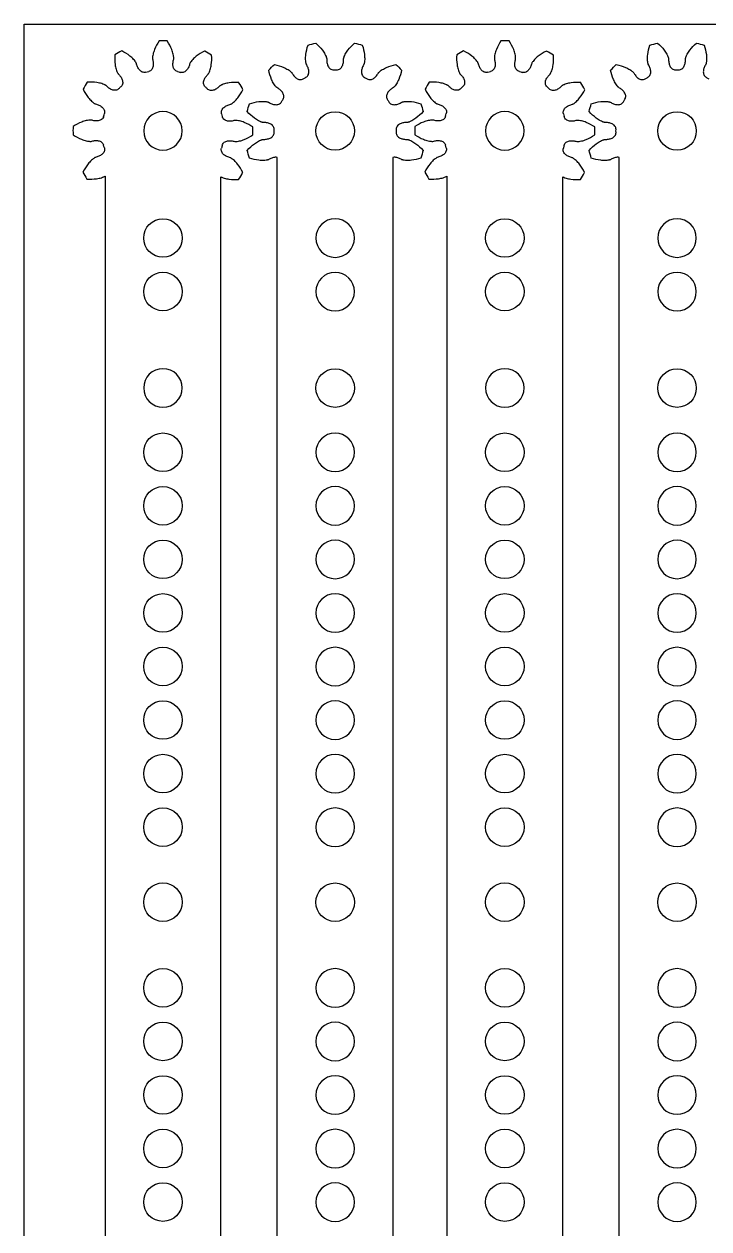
# Model space of a CAD drawing. Header units: millimetres. Extents: x -528 to 279, y -109 to 169.
# Drawn here: x 28.9 to 82.2, y 38.9 to 132.6 of the extents above; entities that cross this region are included whole.
import ezdxf

# ---------------------------------------------------------------- set-up
doc = ezdxf.new("R2010")
doc.units = ezdxf.units.MM
doc.layers.add('1', color=7, linetype='CONTINUOUS', true_color=0xffffff)

msp = doc.modelspace()

# ---------------------------------------------------------------- linework, layer by layer
at = {"layer": '1', "color": 3, "linetype": 'Continuous'}
for p, q in [((28.882, 132.647), (278.882, 132.647)), ((28.882, -7.353), (28.882, 132.647)), ((48.584, -0.667), (48.584, 122.281)), ((57.584, 122.281), (57.584, -0.667)), ((75.184, -0.667), (75.184, 122.281)), ((35.186, 120.816), (35.186, -0.66)), ((44.186, -0.66), (44.186, 120.77)), ((61.786, 120.816), (61.786, -0.66)), ((70.786, -0.66), (70.786, 120.77))]:
    msp.add_line(p, q, dxfattribs=at)
at = {"layer": '1', "color": 3, "linetype": 'Continuous', "extrusion": (0, 0, -1)}
for centre in [(-39.686, 124.34), (-66.286, 124.34), (-53.084, 116), (-79.684, 116), (-53.084, 111.833), (-79.684, 111.833), (-39.686, 104.34), (-66.286, 104.34), (-53.084, 99.333), (-79.684, 99.333), (-53.084, 95.167), (-79.684, 95.167), (-53.084, 91), (-79.684, 91), (-53.084, 86.833), (-79.684, 86.833), (-53.084, 82.667), (-79.684, 82.667), (-53.084, 78.5), (-79.684, 78.5), (-53.084, 74.333), (-79.684, 74.333), (-53.084, 70.167), (-79.684, 70.167), (-53.084, 57.667), (-79.684, 57.667), (-53.084, 53.5), (-79.684, 53.5), (-53.084, 49.333), (-79.684, 49.333), (-53.084, 45.167), (-79.684, 45.167), (-53.084, 41), (-79.684, 41)]:
    msp.add_circle(centre, 1.5, dxfattribs=at)
at = {"layer": '1', "color": 3, "linetype": 'Continuous'}
for centre in [(53.084, 124.333), (79.684, 124.333), (39.686, 116.006), (66.286, 116.006), (39.686, 111.84), (66.286, 111.84), (53.084, 104.333), (79.684, 104.333), (39.686, 99.34), (66.286, 99.34), (39.686, 95.173), (66.286, 95.173), (39.686, 91.006), (66.286, 91.006), (39.686, 86.84), (66.286, 86.84), (39.686, 82.673), (66.286, 82.673), (39.686, 78.506), (66.286, 78.506), (39.686, 74.34), (66.286, 74.34), (39.686, 70.173), (66.286, 70.173), (39.686, 64.34), (53.084, 64.333), (66.286, 64.34), (79.684, 64.333), (39.686, 57.673), (66.286, 57.673), (39.686, 53.506), (66.286, 53.506), (39.686, 49.34), (66.286, 49.34), (39.686, 45.173), (66.286, 45.173), (39.686, 41.006), (66.286, 41.006)]:
    msp.add_circle(centre, 1.5, dxfattribs=at)
at = {"layer": '1', "color": 3, "linetype": 'Continuous', "extrusion": (0, 0, -1)}
for centre, start, end in [((-39.686, 124.34), 73.73832, 76.53408), ((-39.686, 124.34), 103.73832, 106.53408), ((-53.084, 124.333), 58.53402, 61.46598), ((-53.084, 124.333), 88.53402, 91.46598), ((-53.084, 124.333), 118.53402, 121.46598), ((-66.286, 124.34), 73.73832, 76.53408), ((-66.286, 124.34), 103.73832, 106.53408), ((-79.684, 124.333), 58.53402, 61.46598), ((-79.684, 124.333), 88.53402, 91.46598), ((-79.684, 124.333), 118.53402, 121.46598), ((-39.686, 124.34), 43.73832, 46.67028), ((-39.686, 124.34), 133.73832, 136.53408), ((-66.286, 124.34), 43.73832, 46.67028), ((-66.286, 124.34), 133.73832, 136.53408), ((-53.084, 124.333), 28.53402, 31.46598), ((-53.084, 124.333), 148.53402, 151.46598), ((-79.684, 124.333), 28.53402, 31.46598), ((-39.686, 124.34), 13.73832, 16.53408), ((-39.686, 124.34), 163.73832, 166.53408), ((-66.286, 124.34), 13.73832, 16.53408), ((-66.286, 124.34), 163.73832, 166.53408), ((-53.084, 124.333), 358.53402, 1.46598), ((-53.084, 124.333), 178.53402, 181.46598), ((-79.684, 124.333), 358.53402, 1.46598), ((-39.686, 124.34), 343.73832, 346.53408), ((-39.686, 124.34), 193.60212, 196.53408), ((-66.286, 124.34), 343.73832, 346.53408), ((-66.286, 124.34), 193.60212, 196.53408)]:
    msp.add_arc(centre, 4.75, start, end, dxfattribs=at)
at = {"layer": '1', "color": 6, "linetype": 'Continuous'}
for points, knots in [([(39.384, 131.333), (39.243, 131.124), (39.06, 130.79), (38.923, 130.369), (38.882, 130.152), (38.872, 130.042), (38.871, 129.987), (38.871, 129.955), (38.872, 129.94), (38.872, 129.932)], [0, 0, 0, 0, 0.5, 0.75, 0.875, 0.9375, 0.96875, 0.984375, 1, 1, 1, 1]), ([(40.526, 129.928), (40.527, 129.936), (40.528, 129.951), (40.529, 129.983), (40.527, 130.038), (40.517, 130.148), (40.478, 130.366), (40.343, 130.787), (40.161, 131.122), (40.021, 131.332)], [0, 0, 0, 0, 0.015625, 0.03125, 0.0625, 0.125, 0.25, 0.5, 1, 1, 1, 1]), ([(65.984, 131.333), (65.843, 131.124), (65.66, 130.79), (65.523, 130.369), (65.482, 130.152), (65.472, 130.042), (65.471, 129.987), (65.471, 129.955), (65.472, 129.94), (65.472, 129.932)], [0, 0, 0, 0, 0.5, 0.75, 0.875, 0.9375, 0.96875, 0.984375, 1, 1, 1, 1]), ([(67.126, 129.928), (67.127, 129.936), (67.128, 129.951), (67.129, 129.983), (67.127, 130.038), (67.117, 130.148), (67.078, 130.366), (66.943, 130.787), (66.761, 131.122), (66.621, 131.332)], [0, 0, 0, 0, 0.015625, 0.03125, 0.0625, 0.125, 0.25, 0.5, 1, 1, 1, 1]), ([(37.62, 129.599), (37.616, 129.607), (37.609, 129.621), (37.594, 129.648), (37.565, 129.695), (37.502, 129.786), (37.359, 129.954), (37.031, 130.252), (36.706, 130.451), (36.48, 130.563)], [0, 0, 0, 0, 0.015625, 0.03125, 0.0625, 0.125, 0.25, 0.5, 1, 1, 1, 1]), ([(42.921, 130.547), (42.695, 130.436), (42.369, 130.239), (42.04, 129.943), (41.896, 129.775), (41.832, 129.685), (41.803, 129.638), (41.788, 129.611), (41.781, 129.597), (41.777, 129.59)], [0, 0, 0, 0, 0.5, 0.75, 0.875, 0.9375, 0.96875, 0.984375, 1, 1, 1, 1]), ([(50.845, 129.522), (50.842, 129.529), (50.837, 129.544), (50.829, 129.574), (50.816, 129.628), (50.797, 129.737), (50.78, 129.957), (50.803, 130.399), (50.893, 130.769), (50.975, 131.008)], [0, 0, 0, 0, 0.015625, 0.03125, 0.0625, 0.125, 0.25, 0.5, 1, 1, 1, 1]), ([(51.574, 131.169), (51.764, 131.002), (52.027, 130.727), (52.268, 130.356), (52.363, 130.157), (52.401, 130.053), (52.417, 130), (52.425, 129.969), (52.428, 129.954), (52.43, 129.946)], [0, 0, 0, 0, 0.5, 0.75, 0.875, 0.9375, 0.96875, 0.984375, 1, 1, 1, 1]), ([(53.739, 129.946), (53.74, 129.954), (53.744, 129.969), (53.751, 130), (53.767, 130.053), (53.805, 130.157), (53.9, 130.356), (54.142, 130.727), (54.405, 131.002), (54.594, 131.169)], [0, 0, 0, 0, 0.015625, 0.03125, 0.0625, 0.125, 0.25, 0.5, 1, 1, 1, 1]), ([(55.194, 131.008), (55.275, 130.769), (55.366, 130.399), (55.389, 129.957), (55.371, 129.737), (55.353, 129.628), (55.34, 129.574), (55.331, 129.544), (55.326, 129.529), (55.324, 129.522)], [0, 0, 0, 0, 0.5, 0.75, 0.875, 0.9375, 0.96875, 0.984375, 1, 1, 1, 1]), ([(64.22, 129.599), (64.216, 129.607), (64.209, 129.621), (64.194, 129.648), (64.165, 129.695), (64.102, 129.786), (63.959, 129.954), (63.631, 130.252), (63.306, 130.451), (63.08, 130.563)], [0, 0, 0, 0, 0.015625, 0.03125, 0.0625, 0.125, 0.25, 0.5, 1, 1, 1, 1]), ([(69.521, 130.547), (69.295, 130.436), (68.969, 130.239), (68.64, 129.943), (68.496, 129.775), (68.432, 129.685), (68.403, 129.638), (68.388, 129.611), (68.381, 129.597), (68.377, 129.59)], [0, 0, 0, 0, 0.5, 0.75, 0.875, 0.9375, 0.96875, 0.984375, 1, 1, 1, 1]), ([(77.445, 129.522), (77.442, 129.529), (77.437, 129.544), (77.429, 129.574), (77.416, 129.628), (77.397, 129.737), (77.38, 129.957), (77.403, 130.399), (77.493, 130.769), (77.575, 131.008)], [0, 0, 0, 0, 0.015625, 0.03125, 0.0625, 0.125, 0.25, 0.5, 1, 1, 1, 1]), ([(78.174, 131.169), (78.364, 131.002), (78.627, 130.727), (78.868, 130.356), (78.963, 130.157), (79.001, 130.053), (79.017, 130), (79.025, 129.969), (79.028, 129.954), (79.03, 129.946)], [0, 0, 0, 0, 0.5, 0.75, 0.875, 0.9375, 0.96875, 0.984375, 1, 1, 1, 1]), ([(80.339, 129.946), (80.34, 129.954), (80.344, 129.969), (80.351, 130), (80.367, 130.053), (80.405, 130.157), (80.5, 130.356), (80.742, 130.727), (81.005, 131.002), (81.194, 131.169)], [0, 0, 0, 0, 0.015625, 0.03125, 0.0625, 0.125, 0.25, 0.5, 1, 1, 1, 1]), ([(81.794, 131.008), (81.875, 130.769), (81.966, 130.399), (81.989, 129.957), (81.971, 129.737), (81.953, 129.628), (81.94, 129.574), (81.931, 129.544), (81.926, 129.529), (81.924, 129.522)], [0, 0, 0, 0, 0.5, 0.75, 0.875, 0.9375, 0.96875, 0.984375, 1, 1, 1, 1]), ([(35.942, 130.254), (35.924, 130.003), (35.931, 129.622), (36.022, 129.189), (36.095, 128.98), (36.141, 128.88), (36.167, 128.831), (36.183, 128.804), (36.191, 128.791), (36.196, 128.784)], [0, 0, 0, 0, 0.5, 0.75, 0.875, 0.9375, 0.96875, 0.984375, 1, 1, 1, 1]), ([(38.356, 128.9), (38.311, 128.887), (38.215, 128.877), (38.029, 128.923), (37.841, 129.078), (37.698, 129.326), (37.641, 129.507), (37.62, 129.599)], [0, 0, 0, 0, 0.125, 0.25, 0.5, 0.75, 1, 1, 1, 1]), ([(38.872, 129.932), (38.899, 129.841), (38.94, 129.656), (38.938, 129.37), (38.852, 129.142), (38.714, 129.009), (38.626, 128.97), (38.58, 128.959)], [0, 0, 0, 0, 0.25, 0.5, 0.75, 0.875, 1, 1, 1, 1]), ([(40.814, 128.954), (40.768, 128.965), (40.681, 129.004), (40.543, 129.138), (40.458, 129.366), (40.458, 129.652), (40.499, 129.837), (40.526, 129.928)], [0, 0, 0, 0, 0.125, 0.25, 0.5, 0.75, 1, 1, 1, 1]), ([(41.777, 129.59), (41.756, 129.497), (41.698, 129.317), (41.553, 129.07), (41.365, 128.915), (41.179, 128.87), (41.083, 128.88), (41.038, 128.893)], [0, 0, 0, 0, 0.25, 0.5, 0.75, 0.875, 1, 1, 1, 1]), ([(43.208, 128.759), (43.212, 128.766), (43.221, 128.779), (43.237, 128.806), (43.264, 128.854), (43.31, 128.954), (43.385, 129.162), (43.478, 129.595), (43.488, 129.976), (43.472, 130.227)], [0, 0, 0, 0, 0.015625, 0.03125, 0.0625, 0.125, 0.25, 0.5, 1, 1, 1, 1]), ([(48.359, 129.498), (48.606, 129.449), (48.972, 129.342), (49.366, 129.141), (49.548, 129.016), (49.633, 128.945), (49.673, 128.907), (49.695, 128.885), (49.706, 128.873), (49.711, 128.867)], [0, 0, 0, 0, 0.5, 0.75, 0.875, 0.9375, 0.96875, 0.984375, 1, 1, 1, 1]), ([(50.815, 128.506), (50.857, 128.529), (50.932, 128.589), (51.031, 128.754), (51.055, 128.996), (50.981, 129.272), (50.894, 129.441), (50.845, 129.522)], [0, 0, 0, 0, 0.125, 0.25, 0.5, 0.75, 1, 1, 1, 1]), ([(52.43, 129.946), (52.427, 129.852), (52.436, 129.662), (52.511, 129.386), (52.652, 129.188), (52.821, 129.096), (52.915, 129.081), (52.963, 129.082)], [0, 0, 0, 0, 0.25, 0.5, 0.75, 0.875, 1, 1, 1, 1]), ([(53.206, 129.082), (53.253, 129.081), (53.348, 129.096), (53.516, 129.188), (53.658, 129.386), (53.733, 129.662), (53.742, 129.852), (53.739, 129.946)], [0, 0, 0, 0, 0.125, 0.25, 0.5, 0.75, 1, 1, 1, 1]), ([(55.324, 129.522), (55.274, 129.441), (55.187, 129.272), (55.114, 128.996), (55.138, 128.754), (55.237, 128.589), (55.312, 128.529), (55.353, 128.506)], [0, 0, 0, 0, 0.25, 0.5, 0.75, 0.875, 1, 1, 1, 1]), ([(56.458, 128.867), (56.463, 128.873), (56.473, 128.885), (56.495, 128.907), (56.535, 128.945), (56.62, 129.016), (56.802, 129.141), (57.197, 129.342), (57.562, 129.449), (57.81, 129.498)], [0, 0, 0, 0, 0.015625, 0.03125, 0.0625, 0.125, 0.25, 0.5, 1, 1, 1, 1]), ([(62.542, 130.254), (62.524, 130.003), (62.531, 129.622), (62.622, 129.189), (62.695, 128.98), (62.741, 128.88), (62.767, 128.831), (62.783, 128.804), (62.791, 128.791), (62.796, 128.784)], [0, 0, 0, 0, 0.5, 0.75, 0.875, 0.9375, 0.96875, 0.984375, 1, 1, 1, 1]), ([(64.956, 128.9), (64.911, 128.887), (64.815, 128.877), (64.629, 128.923), (64.441, 129.078), (64.298, 129.326), (64.241, 129.507), (64.22, 129.599)], [0, 0, 0, 0, 0.125, 0.25, 0.5, 0.75, 1, 1, 1, 1]), ([(65.472, 129.932), (65.499, 129.841), (65.54, 129.656), (65.538, 129.37), (65.452, 129.142), (65.314, 129.009), (65.226, 128.97), (65.18, 128.959)], [0, 0, 0, 0, 0.25, 0.5, 0.75, 0.875, 1, 1, 1, 1]), ([(67.414, 128.954), (67.368, 128.965), (67.281, 129.004), (67.143, 129.138), (67.058, 129.366), (67.058, 129.652), (67.099, 129.837), (67.126, 129.928)], [0, 0, 0, 0, 0.125, 0.25, 0.5, 0.75, 1, 1, 1, 1]), ([(68.377, 129.59), (68.356, 129.497), (68.298, 129.317), (68.153, 129.07), (67.965, 128.915), (67.779, 128.87), (67.683, 128.88), (67.638, 128.893)], [0, 0, 0, 0, 0.25, 0.5, 0.75, 0.875, 1, 1, 1, 1]), ([(69.808, 128.759), (69.812, 128.766), (69.821, 128.779), (69.837, 128.806), (69.864, 128.854), (69.91, 128.954), (69.985, 129.162), (70.078, 129.595), (70.088, 129.976), (70.072, 130.227)], [0, 0, 0, 0, 0.015625, 0.03125, 0.0625, 0.125, 0.25, 0.5, 1, 1, 1, 1]), ([(74.959, 129.498), (75.206, 129.449), (75.572, 129.342), (75.966, 129.141), (76.148, 129.016), (76.233, 128.945), (76.273, 128.907), (76.295, 128.885), (76.306, 128.873), (76.311, 128.867)], [0, 0, 0, 0, 0.5, 0.75, 0.875, 0.9375, 0.96875, 0.984375, 1, 1, 1, 1]), ([(77.415, 128.506), (77.457, 128.529), (77.532, 128.589), (77.631, 128.754), (77.655, 128.996), (77.581, 129.272), (77.494, 129.441), (77.445, 129.522)], [0, 0, 0, 0, 0.125, 0.25, 0.5, 0.75, 1, 1, 1, 1]), ([(79.03, 129.946), (79.027, 129.852), (79.036, 129.662), (79.111, 129.386), (79.252, 129.188), (79.421, 129.096), (79.515, 129.081), (79.563, 129.082)], [0, 0, 0, 0, 0.25, 0.5, 0.75, 0.875, 1, 1, 1, 1]), ([(79.806, 129.082), (79.853, 129.081), (79.948, 129.096), (80.116, 129.188), (80.258, 129.386), (80.333, 129.662), (80.342, 129.852), (80.339, 129.946)], [0, 0, 0, 0, 0.125, 0.25, 0.5, 0.75, 1, 1, 1, 1]), ([(81.924, 129.522), (81.874, 129.441), (81.787, 129.272), (81.714, 128.996), (81.738, 128.754), (81.837, 128.589), (81.912, 128.529), (81.953, 128.506)], [0, 0, 0, 0, 0.25, 0.5, 0.75, 0.875, 1, 1, 1, 1]), ([(36.196, 128.784), (36.265, 128.719), (36.392, 128.578), (36.533, 128.329), (36.572, 128.089), (36.518, 127.905), (36.461, 127.827), (36.427, 127.795)], [0, 0, 0, 0, 0.25, 0.5, 0.75, 0.875, 1, 1, 1, 1]), ([(42.97, 127.772), (42.936, 127.804), (42.88, 127.882), (42.827, 128.067), (42.867, 128.307), (43.011, 128.554), (43.139, 128.694), (43.208, 128.759)], [0, 0, 0, 0, 0.125, 0.25, 0.5, 0.75, 1, 1, 1, 1]), ([(48.551, 127.707), (48.545, 127.712), (48.533, 127.722), (48.51, 127.744), (48.472, 127.785), (48.402, 127.869), (48.277, 128.052), (48.076, 128.446), (47.969, 128.811), (47.92, 129.059)], [0, 0, 0, 0, 0.015625, 0.03125, 0.0625, 0.125, 0.25, 0.5, 1, 1, 1, 1]), ([(49.711, 128.867), (49.756, 128.784), (49.858, 128.624), (50.061, 128.422), (50.283, 128.322), (50.475, 128.326), (50.564, 128.36), (50.605, 128.385)], [0, 0, 0, 0, 0.25, 0.5, 0.75, 0.875, 1, 1, 1, 1]), ([(55.564, 128.385), (55.604, 128.36), (55.694, 128.326), (55.886, 128.322), (56.107, 128.422), (56.31, 128.624), (56.413, 128.784), (56.458, 128.867)], [0, 0, 0, 0, 0.125, 0.25, 0.5, 0.75, 1, 1, 1, 1]), ([(58.249, 129.059), (58.2, 128.811), (58.093, 128.446), (57.892, 128.052), (57.767, 127.869), (57.696, 127.785), (57.658, 127.744), (57.636, 127.722), (57.624, 127.712), (57.618, 127.707)], [0, 0, 0, 0, 0.5, 0.75, 0.875, 0.9375, 0.96875, 0.984375, 1, 1, 1, 1]), ([(62.796, 128.784), (62.865, 128.719), (62.992, 128.578), (63.133, 128.329), (63.172, 128.089), (63.118, 127.905), (63.061, 127.827), (63.027, 127.795)], [0, 0, 0, 0, 0.25, 0.5, 0.75, 0.875, 1, 1, 1, 1]), ([(69.57, 127.772), (69.536, 127.804), (69.48, 127.882), (69.427, 128.067), (69.467, 128.307), (69.611, 128.554), (69.739, 128.694), (69.808, 128.759)], [0, 0, 0, 0, 0.125, 0.25, 0.5, 0.75, 1, 1, 1, 1]), ([(75.151, 127.707), (75.145, 127.712), (75.133, 127.722), (75.11, 127.744), (75.072, 127.785), (75.002, 127.869), (74.877, 128.052), (74.676, 128.446), (74.569, 128.811), (74.52, 129.059)], [0, 0, 0, 0, 0.015625, 0.03125, 0.0625, 0.125, 0.25, 0.5, 1, 1, 1, 1]), ([(76.311, 128.867), (76.356, 128.784), (76.458, 128.624), (76.661, 128.422), (76.883, 128.322), (77.075, 128.326), (77.164, 128.36), (77.205, 128.385)], [0, 0, 0, 0, 0.25, 0.5, 0.75, 0.875, 1, 1, 1, 1]), ([(33.479, 127.575), (33.59, 127.348), (33.787, 127.023), (34.083, 126.694), (34.251, 126.55), (34.341, 126.486), (34.388, 126.457), (34.415, 126.442), (34.429, 126.434), (34.436, 126.431)], [0, 0, 0, 0, 0.5, 0.75, 0.875, 0.9375, 0.96875, 0.984375, 1, 1, 1, 1]), ([(35.267, 127.862), (35.26, 127.866), (35.247, 127.875), (35.22, 127.891), (35.172, 127.917), (35.072, 127.964), (34.863, 128.039), (34.431, 128.132), (34.05, 128.142), (33.799, 128.126)], [0, 0, 0, 0, 0.015625, 0.03125, 0.0625, 0.125, 0.25, 0.5, 1, 1, 1, 1]), ([(36.254, 127.624), (36.222, 127.59), (36.144, 127.533), (35.959, 127.481), (35.719, 127.521), (35.471, 127.664), (35.331, 127.793), (35.267, 127.862)], [0, 0, 0, 0, 0.125, 0.25, 0.5, 0.75, 1, 1, 1, 1]), ([(44.122, 127.841), (44.057, 127.772), (43.917, 127.644), (43.668, 127.502), (43.428, 127.463), (43.244, 127.517), (43.166, 127.573), (43.134, 127.607)], [0, 0, 0, 0, 0.25, 0.5, 0.75, 0.875, 1, 1, 1, 1]), ([(45.592, 128.098), (45.34, 128.115), (44.959, 128.107), (44.526, 128.016), (44.318, 127.942), (44.217, 127.896), (44.169, 127.87), (44.142, 127.854), (44.129, 127.845), (44.122, 127.841)], [0, 0, 0, 0, 0.5, 0.75, 0.875, 0.9375, 0.96875, 0.984375, 1, 1, 1, 1]), ([(44.946, 126.406), (44.953, 126.409), (44.967, 126.417), (44.994, 126.432), (45.042, 126.461), (45.132, 126.524), (45.301, 126.667), (45.598, 126.995), (45.797, 127.319), (45.909, 127.545)], [0, 0, 0, 0, 0.015625, 0.03125, 0.0625, 0.125, 0.25, 0.5, 1, 1, 1, 1]), ([(49.033, 126.813), (49.057, 126.853), (49.092, 126.943), (49.096, 127.135), (48.995, 127.356), (48.794, 127.559), (48.634, 127.662), (48.551, 127.707)], [0, 0, 0, 0, 0.125, 0.25, 0.5, 0.75, 1, 1, 1, 1]), ([(57.618, 127.707), (57.535, 127.662), (57.375, 127.559), (57.173, 127.356), (57.073, 127.135), (57.077, 126.943), (57.111, 126.853), (57.136, 126.813)], [0, 0, 0, 0, 0.25, 0.5, 0.75, 0.875, 1, 1, 1, 1]), ([(60.079, 127.575), (60.19, 127.348), (60.387, 127.023), (60.683, 126.694), (60.851, 126.55), (60.941, 126.486), (60.988, 126.457), (61.015, 126.442), (61.029, 126.434), (61.036, 126.431)], [0, 0, 0, 0, 0.5, 0.75, 0.875, 0.9375, 0.96875, 0.984375, 1, 1, 1, 1]), ([(61.867, 127.862), (61.86, 127.866), (61.847, 127.875), (61.82, 127.891), (61.772, 127.917), (61.672, 127.964), (61.463, 128.039), (61.031, 128.132), (60.65, 128.142), (60.399, 128.126)], [0, 0, 0, 0, 0.015625, 0.03125, 0.0625, 0.125, 0.25, 0.5, 1, 1, 1, 1]), ([(62.854, 127.624), (62.822, 127.59), (62.744, 127.533), (62.559, 127.481), (62.319, 127.521), (62.071, 127.664), (61.931, 127.793), (61.867, 127.862)], [0, 0, 0, 0, 0.125, 0.25, 0.5, 0.75, 1, 1, 1, 1]), ([(70.722, 127.841), (70.657, 127.772), (70.517, 127.644), (70.268, 127.502), (70.028, 127.463), (69.844, 127.517), (69.766, 127.573), (69.734, 127.607)], [0, 0, 0, 0, 0.25, 0.5, 0.75, 0.875, 1, 1, 1, 1]), ([(72.192, 128.098), (71.94, 128.115), (71.559, 128.107), (71.126, 128.016), (70.918, 127.942), (70.817, 127.896), (70.769, 127.87), (70.742, 127.854), (70.729, 127.845), (70.722, 127.841)], [0, 0, 0, 0, 0.5, 0.75, 0.875, 0.9375, 0.96875, 0.984375, 1, 1, 1, 1]), ([(71.546, 126.406), (71.553, 126.409), (71.567, 126.417), (71.594, 126.432), (71.642, 126.461), (71.732, 126.524), (71.901, 126.667), (72.198, 126.995), (72.397, 127.319), (72.509, 127.545)], [0, 0, 0, 0, 0.015625, 0.03125, 0.0625, 0.125, 0.25, 0.5, 1, 1, 1, 1]), ([(75.633, 126.813), (75.657, 126.853), (75.692, 126.943), (75.696, 127.135), (75.595, 127.356), (75.394, 127.559), (75.234, 127.662), (75.151, 127.707)], [0, 0, 0, 0, 0.125, 0.25, 0.5, 0.75, 1, 1, 1, 1]), ([(46.41, 126.443), (46.649, 126.524), (47.018, 126.615), (47.46, 126.638), (47.681, 126.621), (47.79, 126.602), (47.843, 126.589), (47.874, 126.58), (47.889, 126.576), (47.896, 126.573)], [0, 0, 0, 0, 0.5, 0.75, 0.875, 0.9375, 0.96875, 0.984375, 1, 1, 1, 1]), ([(47.896, 126.573), (47.977, 126.523), (48.145, 126.436), (48.422, 126.363), (48.664, 126.387), (48.828, 126.486), (48.889, 126.561), (48.911, 126.602)], [0, 0, 0, 0, 0.25, 0.5, 0.75, 0.875, 1, 1, 1, 1]), ([(57.257, 126.602), (57.28, 126.561), (57.34, 126.486), (57.505, 126.387), (57.747, 126.363), (58.023, 126.436), (58.192, 126.523), (58.272, 126.573)], [0, 0, 0, 0, 0.125, 0.25, 0.5, 0.75, 1, 1, 1, 1]), ([(58.272, 126.573), (58.28, 126.576), (58.295, 126.58), (58.325, 126.589), (58.379, 126.602), (58.488, 126.621), (58.708, 126.638), (59.15, 126.615), (59.52, 126.524), (59.759, 126.443)], [0, 0, 0, 0, 0.015625, 0.03125, 0.0625, 0.125, 0.25, 0.5, 1, 1, 1, 1]), ([(73.01, 126.443), (73.249, 126.524), (73.618, 126.615), (74.06, 126.638), (74.281, 126.621), (74.39, 126.602), (74.443, 126.589), (74.474, 126.58), (74.489, 126.576), (74.496, 126.573)], [0, 0, 0, 0, 0.5, 0.75, 0.875, 0.9375, 0.96875, 0.984375, 1, 1, 1, 1]), ([(74.496, 126.573), (74.577, 126.523), (74.745, 126.436), (75.022, 126.363), (75.264, 126.387), (75.428, 126.486), (75.489, 126.561), (75.511, 126.602)], [0, 0, 0, 0, 0.25, 0.5, 0.75, 0.875, 1, 1, 1, 1]), ([(34.436, 126.431), (34.528, 126.409), (34.709, 126.351), (34.956, 126.207), (35.11, 126.019), (35.156, 125.832), (35.146, 125.737), (35.132, 125.692)], [0, 0, 0, 0, 0.25, 0.5, 0.75, 0.875, 1, 1, 1, 1]), ([(44.246, 125.67), (44.233, 125.715), (44.223, 125.811), (44.27, 125.997), (44.425, 126.185), (44.673, 126.328), (44.854, 126.385), (44.946, 126.406)], [0, 0, 0, 0, 0.125, 0.25, 0.5, 0.75, 1, 1, 1, 1]), ([(47.471, 124.988), (47.464, 124.989), (47.448, 124.993), (47.418, 125), (47.365, 125.016), (47.261, 125.054), (47.062, 125.15), (46.69, 125.391), (46.415, 125.654), (46.249, 125.844)], [0, 0, 0, 0, 0.015625, 0.03125, 0.0625, 0.125, 0.25, 0.5, 1, 1, 1, 1]), ([(59.919, 125.844), (59.753, 125.654), (59.478, 125.391), (59.107, 125.15), (58.907, 125.054), (58.804, 125.016), (58.751, 125), (58.72, 124.993), (58.705, 124.989), (58.697, 124.988)], [0, 0, 0, 0, 0.5, 0.75, 0.875, 0.9375, 0.96875, 0.984375, 1, 1, 1, 1]), ([(61.036, 126.431), (61.128, 126.409), (61.309, 126.351), (61.556, 126.207), (61.71, 126.019), (61.756, 125.832), (61.746, 125.737), (61.732, 125.692)], [0, 0, 0, 0, 0.25, 0.5, 0.75, 0.875, 1, 1, 1, 1]), ([(70.846, 125.67), (70.833, 125.715), (70.823, 125.811), (70.87, 125.997), (71.025, 126.185), (71.273, 126.328), (71.454, 126.385), (71.546, 126.406)], [0, 0, 0, 0, 0.125, 0.25, 0.5, 0.75, 1, 1, 1, 1]), ([(74.071, 124.988), (74.064, 124.989), (74.048, 124.993), (74.018, 125), (73.965, 125.016), (73.861, 125.054), (73.662, 125.15), (73.29, 125.391), (73.015, 125.654), (72.849, 125.844)], [0, 0, 0, 0, 0.015625, 0.03125, 0.0625, 0.125, 0.25, 0.5, 1, 1, 1, 1]), ([(34.098, 125.18), (34.09, 125.181), (34.074, 125.182), (34.043, 125.182), (33.988, 125.181), (33.878, 125.171), (33.66, 125.132), (33.239, 124.996), (32.904, 124.815), (32.694, 124.675)], [0, 0, 0, 0, 0.015625, 0.03125, 0.0625, 0.125, 0.25, 0.5, 1, 1, 1, 1]), ([(35.072, 125.468), (35.061, 125.422), (35.021, 125.334), (34.888, 125.196), (34.66, 125.111), (34.374, 125.112), (34.188, 125.153), (34.098, 125.18)], [0, 0, 0, 0, 0.125, 0.25, 0.5, 0.75, 1, 1, 1, 1]), ([(45.278, 125.154), (45.188, 125.126), (45.002, 125.086), (44.716, 125.088), (44.488, 125.174), (44.355, 125.312), (44.317, 125.4), (44.306, 125.446)], [0, 0, 0, 0, 0.25, 0.5, 0.75, 0.875, 1, 1, 1, 1]), ([(46.68, 124.642), (46.47, 124.782), (46.137, 124.966), (45.716, 125.103), (45.498, 125.144), (45.388, 125.154), (45.333, 125.155), (45.302, 125.155), (45.286, 125.154), (45.278, 125.154)], [0, 0, 0, 0, 0.5, 0.75, 0.875, 0.9375, 0.96875, 0.984375, 1, 1, 1, 1]), ([(48.336, 124.455), (48.337, 124.502), (48.322, 124.597), (48.229, 124.765), (48.032, 124.907), (47.756, 124.982), (47.566, 124.991), (47.471, 124.988)], [0, 0, 0, 0, 0.125, 0.25, 0.5, 0.75, 1, 1, 1, 1]), ([(58.697, 124.988), (58.603, 124.991), (58.413, 124.982), (58.137, 124.907), (57.939, 124.765), (57.846, 124.597), (57.831, 124.502), (57.833, 124.455)], [0, 0, 0, 0, 0.25, 0.5, 0.75, 0.875, 1, 1, 1, 1]), ([(60.698, 125.18), (60.69, 125.181), (60.674, 125.182), (60.643, 125.182), (60.588, 125.181), (60.478, 125.171), (60.26, 125.132), (59.839, 124.996), (59.504, 124.815), (59.294, 124.675)], [0, 0, 0, 0, 0.015625, 0.03125, 0.0625, 0.125, 0.25, 0.5, 1, 1, 1, 1]), ([(61.672, 125.468), (61.661, 125.422), (61.621, 125.334), (61.488, 125.196), (61.26, 125.111), (60.974, 125.112), (60.788, 125.153), (60.698, 125.18)], [0, 0, 0, 0, 0.125, 0.25, 0.5, 0.75, 1, 1, 1, 1]), ([(71.878, 125.154), (71.788, 125.126), (71.602, 125.086), (71.316, 125.088), (71.088, 125.174), (70.955, 125.312), (70.917, 125.4), (70.906, 125.446)], [0, 0, 0, 0, 0.25, 0.5, 0.75, 0.875, 1, 1, 1, 1]), ([(73.28, 124.642), (73.07, 124.782), (72.737, 124.966), (72.316, 125.103), (72.098, 125.144), (71.988, 125.154), (71.933, 125.155), (71.902, 125.155), (71.886, 125.154), (71.878, 125.154)], [0, 0, 0, 0, 0.5, 0.75, 0.875, 0.9375, 0.96875, 0.984375, 1, 1, 1, 1]), ([(74.936, 124.455), (74.937, 124.502), (74.922, 124.597), (74.829, 124.765), (74.632, 124.907), (74.356, 124.982), (74.166, 124.991), (74.071, 124.988)], [0, 0, 0, 0, 0.125, 0.25, 0.5, 0.75, 1, 1, 1, 1]), ([(32.693, 124.038), (32.902, 123.897), (33.236, 123.714), (33.656, 123.577), (33.874, 123.536), (33.984, 123.526), (34.039, 123.524), (34.07, 123.525), (34.086, 123.525), (34.094, 123.526)], [0, 0, 0, 0, 0.5, 0.75, 0.875, 0.9375, 0.96875, 0.984375, 1, 1, 1, 1]), ([(45.276, 123.513), (45.284, 123.512), (45.3, 123.511), (45.331, 123.511), (45.386, 123.512), (45.496, 123.522), (45.714, 123.562), (46.135, 123.699), (46.469, 123.881), (46.679, 124.021)], [0, 0, 0, 0, 0.015625, 0.03125, 0.0625, 0.125, 0.25, 0.5, 1, 1, 1, 1]), ([(47.471, 123.679), (47.566, 123.676), (47.756, 123.685), (48.032, 123.76), (48.229, 123.902), (48.322, 124.07), (48.337, 124.165), (48.336, 124.212)], [0, 0, 0, 0, 0.25, 0.5, 0.75, 0.875, 1, 1, 1, 1]), ([(57.833, 124.212), (57.831, 124.165), (57.846, 124.07), (57.939, 123.902), (58.137, 123.76), (58.413, 123.685), (58.603, 123.676), (58.697, 123.679)], [0, 0, 0, 0, 0.125, 0.25, 0.5, 0.75, 1, 1, 1, 1]), ([(59.293, 124.038), (59.502, 123.897), (59.836, 123.714), (60.256, 123.577), (60.474, 123.536), (60.584, 123.526), (60.639, 123.524), (60.67, 123.525), (60.686, 123.525), (60.694, 123.526)], [0, 0, 0, 0, 0.5, 0.75, 0.875, 0.9375, 0.96875, 0.984375, 1, 1, 1, 1]), ([(71.876, 123.513), (71.884, 123.512), (71.9, 123.511), (71.931, 123.511), (71.986, 123.512), (72.096, 123.522), (72.314, 123.562), (72.735, 123.699), (73.069, 123.881), (73.279, 124.021)], [0, 0, 0, 0, 0.015625, 0.03125, 0.0625, 0.125, 0.25, 0.5, 1, 1, 1, 1]), ([(74.071, 123.679), (74.166, 123.676), (74.356, 123.685), (74.632, 123.76), (74.829, 123.902), (74.922, 124.07), (74.937, 124.165), (74.936, 124.212)], [0, 0, 0, 0, 0.25, 0.5, 0.75, 0.875, 1, 1, 1, 1]), ([(34.094, 123.526), (34.185, 123.553), (34.37, 123.593), (34.656, 123.592), (34.884, 123.506), (35.017, 123.368), (35.056, 123.28), (35.067, 123.234)], [0, 0, 0, 0, 0.25, 0.5, 0.75, 0.875, 1, 1, 1, 1]), ([(35.126, 123.01), (35.139, 122.964), (35.149, 122.869), (35.102, 122.683), (34.948, 122.495), (34.7, 122.352), (34.519, 122.295), (34.426, 122.274)], [0, 0, 0, 0, 0.125, 0.25, 0.5, 0.75, 1, 1, 1, 1]), ([(44.936, 122.249), (44.844, 122.27), (44.663, 122.328), (44.416, 122.473), (44.262, 122.661), (44.216, 122.847), (44.226, 122.943), (44.24, 122.988)], [0, 0, 0, 0, 0.25, 0.5, 0.75, 0.875, 1, 1, 1, 1]), ([(44.303, 123.223), (44.314, 123.269), (44.353, 123.356), (44.486, 123.495), (44.714, 123.58), (45, 123.581), (45.186, 123.54), (45.276, 123.513)], [0, 0, 0, 0, 0.125, 0.25, 0.5, 0.75, 1, 1, 1, 1]), ([(46.249, 122.823), (46.415, 123.013), (46.69, 123.276), (47.062, 123.517), (47.261, 123.612), (47.365, 123.651), (47.418, 123.666), (47.448, 123.674), (47.464, 123.677), (47.471, 123.679)], [0, 0, 0, 0, 0.5, 0.75, 0.875, 0.9375, 0.96875, 0.984375, 1, 1, 1, 1]), ([(58.697, 123.679), (58.705, 123.677), (58.72, 123.674), (58.751, 123.666), (58.804, 123.651), (58.907, 123.612), (59.107, 123.517), (59.478, 123.276), (59.753, 123.013), (59.919, 122.823)], [0, 0, 0, 0, 0.015625, 0.03125, 0.0625, 0.125, 0.25, 0.5, 1, 1, 1, 1]), ([(60.694, 123.526), (60.785, 123.553), (60.97, 123.593), (61.256, 123.592), (61.484, 123.506), (61.617, 123.368), (61.656, 123.28), (61.667, 123.234)], [0, 0, 0, 0, 0.25, 0.5, 0.75, 0.875, 1, 1, 1, 1]), ([(61.726, 123.01), (61.739, 122.964), (61.749, 122.869), (61.702, 122.683), (61.548, 122.495), (61.3, 122.352), (61.119, 122.295), (61.026, 122.274)], [0, 0, 0, 0, 0.125, 0.25, 0.5, 0.75, 1, 1, 1, 1]), ([(71.536, 122.249), (71.444, 122.27), (71.263, 122.328), (71.016, 122.473), (70.862, 122.661), (70.816, 122.847), (70.826, 122.943), (70.84, 122.988)], [0, 0, 0, 0, 0.25, 0.5, 0.75, 0.875, 1, 1, 1, 1]), ([(70.903, 123.223), (70.914, 123.269), (70.953, 123.356), (71.086, 123.495), (71.314, 123.58), (71.6, 123.581), (71.786, 123.54), (71.876, 123.513)], [0, 0, 0, 0, 0.125, 0.25, 0.5, 0.75, 1, 1, 1, 1]), ([(72.849, 122.823), (73.015, 123.013), (73.29, 123.276), (73.662, 123.517), (73.861, 123.612), (73.965, 123.651), (74.018, 123.666), (74.048, 123.674), (74.064, 123.677), (74.071, 123.679)], [0, 0, 0, 0, 0.5, 0.75, 0.875, 0.9375, 0.96875, 0.984375, 1, 1, 1, 1]), ([(34.426, 122.274), (34.419, 122.27), (34.405, 122.263), (34.378, 122.248), (34.331, 122.219), (34.24, 122.156), (34.072, 122.013), (33.774, 121.685), (33.575, 121.36), (33.463, 121.134)], [0, 0, 0, 0, 0.015625, 0.03125, 0.0625, 0.125, 0.25, 0.5, 1, 1, 1, 1]), ([(45.894, 121.105), (45.783, 121.331), (45.585, 121.657), (45.29, 121.986), (45.122, 122.13), (45.031, 122.194), (44.984, 122.223), (44.957, 122.238), (44.943, 122.245), (44.936, 122.249)], [0, 0, 0, 0, 0.5, 0.75, 0.875, 0.9375, 0.96875, 0.984375, 1, 1, 1, 1]), ([(47.896, 122.094), (47.889, 122.091), (47.874, 122.086), (47.843, 122.078), (47.79, 122.065), (47.681, 122.046), (47.46, 122.029), (47.018, 122.052), (46.649, 122.142), (46.41, 122.224)], [0, 0, 0, 0, 0.015625, 0.03125, 0.0625, 0.125, 0.25, 0.5, 1, 1, 1, 1]), ([(48.584, 122.281), (48.532, 122.29), (48.382, 122.293), (48.145, 122.231), (47.977, 122.144), (47.896, 122.094)], [0, 0, 0, 0, 0.220096, 0.610048, 1, 1, 1, 1]), ([(58.272, 122.094), (58.192, 122.144), (58.023, 122.231), (57.787, 122.293), (57.637, 122.29), (57.584, 122.281)], [0, 0, 0, 0, 0.389952, 0.779904, 1, 1, 1, 1]), ([(59.759, 122.224), (59.52, 122.142), (59.15, 122.052), (58.708, 122.029), (58.488, 122.046), (58.379, 122.065), (58.325, 122.078), (58.295, 122.086), (58.28, 122.091), (58.272, 122.094)], [0, 0, 0, 0, 0.5, 0.75, 0.875, 0.9375, 0.96875, 0.984375, 1, 1, 1, 1]), ([(61.026, 122.274), (61.019, 122.27), (61.005, 122.263), (60.978, 122.248), (60.931, 122.219), (60.84, 122.156), (60.672, 122.013), (60.374, 121.685), (60.175, 121.36), (60.063, 121.134)], [0, 0, 0, 0, 0.015625, 0.03125, 0.0625, 0.125, 0.25, 0.5, 1, 1, 1, 1]), ([(72.494, 121.105), (72.383, 121.331), (72.185, 121.657), (71.89, 121.986), (71.722, 122.13), (71.631, 122.194), (71.584, 122.223), (71.557, 122.238), (71.543, 122.245), (71.536, 122.249)], [0, 0, 0, 0, 0.5, 0.75, 0.875, 0.9375, 0.96875, 0.984375, 1, 1, 1, 1]), ([(74.496, 122.094), (74.489, 122.091), (74.474, 122.086), (74.443, 122.078), (74.39, 122.065), (74.281, 122.046), (74.06, 122.029), (73.618, 122.052), (73.249, 122.142), (73.01, 122.224)], [0, 0, 0, 0, 0.015625, 0.03125, 0.0625, 0.125, 0.25, 0.5, 1, 1, 1, 1]), ([(75.184, 122.281), (75.132, 122.29), (74.982, 122.293), (74.745, 122.231), (74.577, 122.144), (74.496, 122.094)], [0, 0, 0, 0, 0.220096, 0.610048, 1, 1, 1, 1]), ([(33.772, 120.596), (34.023, 120.578), (34.404, 120.585), (34.837, 120.675), (35.046, 120.749), (35.141, 120.792), (35.177, 120.811), (35.186, 120.816)], [0, 0, 0, 0, 0.522485, 0.783727, 0.914349, 0.979659, 1, 1, 1, 1]), ([(44.186, 120.77), (44.186, 120.77), (44.215, 120.756), (44.301, 120.716), (44.509, 120.641), (44.941, 120.547), (45.322, 120.538), (45.574, 120.553)], [0, 0, 0, 0, 0.000575, 0.067204, 0.20046, 0.466974, 1, 1, 1, 1]), ([(60.372, 120.596), (60.623, 120.578), (61.004, 120.585), (61.437, 120.675), (61.646, 120.749), (61.741, 120.792), (61.777, 120.811), (61.786, 120.816)], [0, 0, 0, 0, 0.522485, 0.783727, 0.914349, 0.979659, 1, 1, 1, 1]), ([(70.786, 120.77), (70.786, 120.77), (70.815, 120.756), (70.901, 120.716), (71.109, 120.641), (71.541, 120.547), (71.922, 120.538), (72.174, 120.553)], [0, 0, 0, 0, 0.000575, 0.067204, 0.20046, 0.466974, 1, 1, 1, 1])]:
    msp.add_open_spline(points, degree=3, knots=knots, dxfattribs=at)
for points in [[(39.401, 131.334), (39.395, 131.334), (39.39, 131.334), (39.384, 131.333)], [(40.021, 131.332), (39.815, 131.342), (39.607, 131.342), (39.401, 131.334)], [(66.001, 131.334), (65.995, 131.334), (65.99, 131.334), (65.984, 131.333)], [(66.621, 131.332), (66.415, 131.342), (66.207, 131.342), (66.001, 131.334)], [(36.48, 130.563), (36.296, 130.468), (36.117, 130.365), (35.942, 130.254)], [(42.936, 130.54), (42.931, 130.542), (42.926, 130.545), (42.921, 130.547)], [(43.472, 130.227), (43.298, 130.339), (43.119, 130.444), (42.936, 130.54)], [(50.975, 131.008), (51.172, 131.07), (51.372, 131.124), (51.574, 131.169)], [(54.594, 131.169), (54.797, 131.124), (54.997, 131.07), (55.194, 131.008)], [(63.08, 130.563), (62.896, 130.468), (62.717, 130.365), (62.542, 130.254)], [(69.536, 130.54), (69.531, 130.542), (69.526, 130.545), (69.521, 130.547)], [(70.072, 130.227), (69.898, 130.339), (69.719, 130.444), (69.536, 130.54)], [(77.575, 131.008), (77.772, 131.07), (77.972, 131.124), (78.174, 131.169)], [(81.194, 131.169), (81.397, 131.124), (81.597, 131.07), (81.794, 131.008)], [(47.92, 129.059), (48.06, 129.212), (48.206, 129.358), (48.359, 129.498)], [(57.81, 129.498), (57.962, 129.358), (58.109, 129.212), (58.249, 129.059)], [(74.52, 129.059), (74.66, 129.212), (74.806, 129.358), (74.959, 129.498)], [(33.486, 127.59), (33.484, 127.585), (33.481, 127.58), (33.479, 127.575)], [(33.799, 128.126), (33.687, 127.952), (33.582, 127.773), (33.486, 127.59)], [(45.601, 128.084), (45.598, 128.089), (45.595, 128.093), (45.592, 128.098)], [(45.909, 127.545), (45.814, 127.729), (45.711, 127.909), (45.601, 128.084)], [(60.086, 127.59), (60.084, 127.585), (60.081, 127.58), (60.079, 127.575)], [(60.399, 128.126), (60.287, 127.952), (60.182, 127.773), (60.086, 127.59)], [(72.201, 128.084), (72.198, 128.089), (72.195, 128.093), (72.192, 128.098)], [(72.509, 127.545), (72.414, 127.729), (72.311, 127.909), (72.201, 128.084)], [(46.249, 125.844), (46.294, 126.046), (46.347, 126.246), (46.41, 126.443)], [(59.759, 126.443), (59.821, 126.246), (59.875, 126.046), (59.919, 125.844)], [(72.849, 125.844), (72.894, 126.046), (72.947, 126.246), (73.01, 126.443)], [(32.694, 124.675), (32.684, 124.468), (32.683, 124.261), (32.692, 124.054)], [(59.294, 124.675), (59.284, 124.468), (59.283, 124.261), (59.292, 124.054)], [(32.692, 124.054), (32.692, 124.049), (32.692, 124.043), (32.693, 124.038)], [(46.679, 124.021), (46.688, 124.228), (46.688, 124.435), (46.68, 124.642)], [(59.292, 124.054), (59.292, 124.049), (59.292, 124.043), (59.293, 124.038)], [(73.279, 124.021), (73.288, 124.228), (73.288, 124.435), (73.28, 124.642)], [(46.41, 122.224), (46.347, 122.421), (46.294, 122.621), (46.249, 122.823)], [(59.919, 122.823), (59.875, 122.621), (59.821, 122.421), (59.759, 122.224)], [(73.01, 122.224), (72.947, 122.421), (72.894, 122.621), (72.849, 122.823)], [(33.463, 121.134), (33.558, 120.95), (33.661, 120.77), (33.772, 120.596)], [(45.574, 120.553), (45.686, 120.728), (45.79, 120.907), (45.886, 121.09)], [(45.886, 121.09), (45.889, 121.095), (45.891, 121.1), (45.894, 121.105)], [(60.063, 121.134), (60.158, 120.95), (60.261, 120.77), (60.372, 120.596)], [(72.174, 120.553), (72.286, 120.728), (72.39, 120.907), (72.486, 121.09)], [(72.486, 121.09), (72.489, 121.095), (72.491, 121.1), (72.494, 121.105)]]:
    msp.add_open_spline(points, degree=3, dxfattribs=at)

doc.saveas('drawing.dxf')
